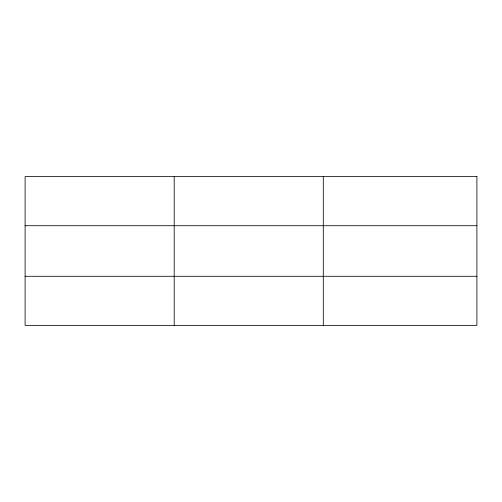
<?xml version="1.0" encoding="UTF-8"?>
<svg xmlns="http://www.w3.org/2000/svg" width="502" height="502" viewBox="0 0 502 502"><rect width="100%" height="100%" fill="white"/><g stroke="black" fill="none" stroke-linecap="round" stroke-linejoin="round"><path stroke-width="0.75" d="M174.194 325.378L174.194 176.622M323.288 325.378L323.288 176.622M25.1 225.712L476.9 225.712M25.1 276.288L476.9 276.288M476.9 176.622L476.9 325.378L25.1 325.378L25.1 176.622L476.9 176.622"/></g></svg>
